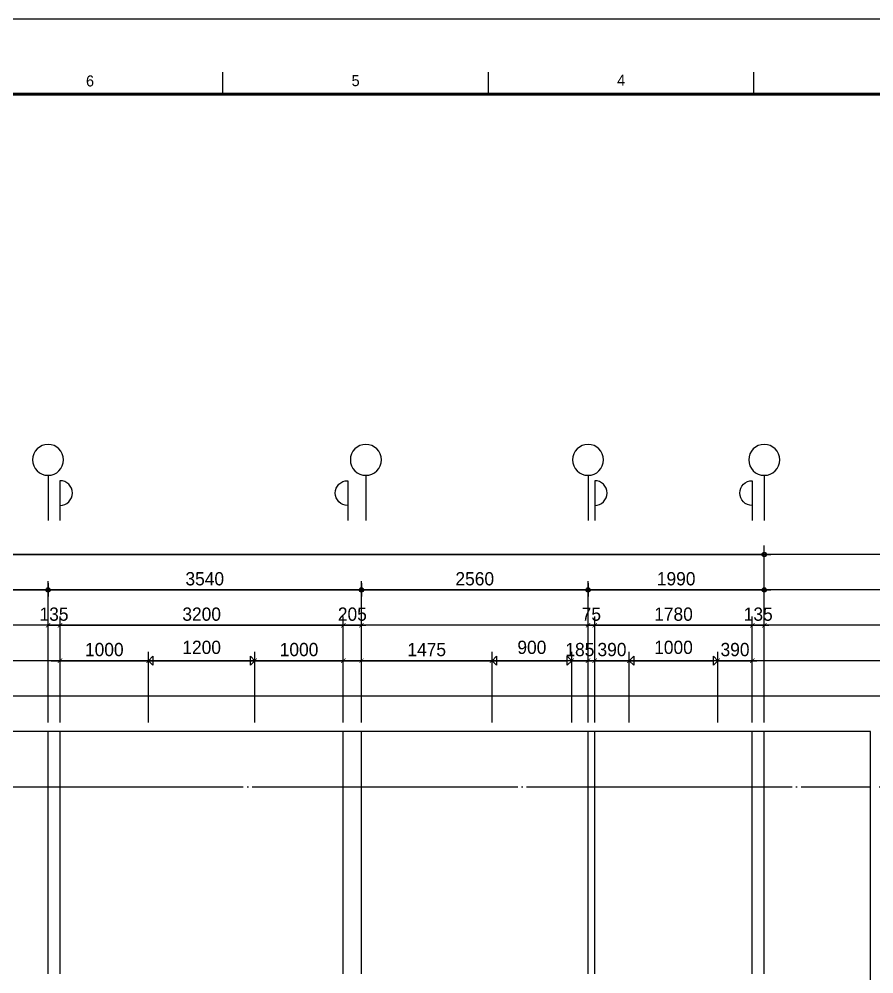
# Model space of a CAD drawing. Header units: millimetres. Extents: x -24416 to 92204, y -190080 to 23760.
# Drawn here: x 24749 to 34405, y -111771 to -100980 of the extents above; entities that cross this region are included whole.
import ezdxf
from ezdxf.enums import TextEntityAlignment as Align

# ---------------------------------------------------------------- set-up
doc = ezdxf.new("R2010")
doc.units = ezdxf.units.MM
doc.header["$LTSCALE"] = 50
doc.linetypes.add('AUDIT_D_220706163347-0', pattern=[0])
doc.linetypes.add('CEN', pattern=[62, 60, -1, 0, -1])
doc.layers.get('defpoints').update_dxf_attribs({"color": 139})
for name, color, linetype in [('A-치수', 7, 'AUDIT_D_220706163347-0'), ('AA-BORD-FORM', 7, 'Continuous'), ('AA-BORD-TEXT', 3, 'Continuous'), ('AA-XXXX-DIMS', 7, 'Continuous'), ('ARDM', 7, 'Continuous'), ('CEN_CON', 1, 'CEN'), ('DIM', 7, 'AUDIT_D_220706163347-0')]:
    doc.layers.add(name, color=color, linetype=linetype)
doc.layers.add('AA-XXXX-MC', color=153, linetype='AUDIT_D_220706163347-0', plot=False)
doc.styles.add('HAUD01', font='Dotum.ttf')
doc.styles.add('맑은고딕', font='malgun.ttf', dxfattribs={"width": 0.9})
doc.dimstyles.new('DIM-50', dxfattribs={"dimscale": 50, "dimtxt": 3, "dimasz": 1, "dimexe": 2, "dimexo": 2, "dimgap": 1, "dimtad": 1, "dimdec": 0, "dimzin": 0, "dimdsep": 46, "dimtxsty": '맑은고딕', "dimblk1": 'DIMDOT', "dimblk2": 'DIMDOT', "dimsah": 1, "dimcen": 0.09, "dimdle": 2, "dimclrd": 7, "dimclre": 7, "dimclrt": 3, "dimadec": 0, "dimazin": 0, "dimtfac": 1, "dimtdec": 0, "dimtix": 1, "dimtmove": 2, "dimatfit": 3, "dimldrblk": 'DIMDOT', "dimfxl": 1, "dimtolj": 1, "dimtzin": 0, "dimarcsym": 0})
doc.dimstyles.new('MCDIM-50', dxfattribs={"dimscale": 50, "dimtxt": 3, "dimasz": 1, "dimexe": 2, "dimexo": 2, "dimgap": 1, "dimtad": 1, "dimdec": 0, "dimzin": 0, "dimdsep": 46, "dimtxsty": '맑은고딕', "dimblk1": 'ARCHTICK', "dimblk2": 'ARCHTICK', "dimsah": 1, "dimcen": 0.09, "dimdle": 2, "dimclrd": 7, "dimclre": 7, "dimclrt": 3, "dimadec": 0, "dimazin": 0, "dimtfac": 1, "dimtdec": 0, "dimtix": 1, "dimtmove": 2, "dimatfit": 3, "dimldrblk": 'ARCHTICK', "dimfxl": 1, "dimtolj": 1, "dimtzin": 0, "dimarcsym": 0})
doc.dimstyles.new('외부100-win', dxfattribs={"dimscale": 50, "dimtxt": 3, "dimasz": 1, "dimexe": 2, "dimexo": 2.5, "dimgap": 1.5, "dimtad": 1, "dimdec": 0, "dimzin": 0, "dimdsep": 46, "dimtxsty": '맑은고딕', "dimblk": 'DO2-2', "dimblk1": 'DO2-2', "dimblk2": 'DIMDOT', "dimcen": 0.09, "dimdle": 2, "dimclrd": 7, "dimclre": 7, "dimclrt": 3, "dimadec": 0, "dimazin": 0, "dimtfac": 1, "dimtdec": 0, "dimtix": 1, "dimtmove": 2, "dimatfit": 3, "dimldrblk": 'DO2-2', "dimfxl": 1, "dimtolj": 1, "dimtzin": 0, "dimarcsym": 0})

# ---------------------------------------------------------------- blocks, each defined once
blk = doc.blocks.new('중심')
at = {"layer": 'DIM'}
blk.add_line((-350, 0), (0, 0), dxfattribs=at)
blk.add_circle((-470, 0), 120, dxfattribs=at)
blk = doc.blocks.new('DIMDOT')
at = {"layer": 'AA-XXXX-DIMS'}
for p, q in [((-1.5, 0), (1.5, 0)), ((0, -1.5), (0, 1.5))]:
    blk.add_line(p, q, dxfattribs=at)
for radius in [0.5, 0.25]:
    blk.add_circle((0, 0), radius, dxfattribs=at)
blk = doc.blocks.new('*D652')
at = {"layer": 'defpoints', "color": 0, "transparency": 16777216}
for p in [(25076, -131191), (23131, -132791), (25076, -132791)]:
    blk.add_point(p, dxfattribs=at)
at = {"layer": 'DIM', "color": 7, "lineweight": -2, "transparency": 16777216}
for p, q in [((23131, -132691), (23131, -131091)), ((25076, -132691), (25076, -131091)), ((23181, -131191), (25026, -131191))]:
    blk.add_line(p, q, dxfattribs=at)
at = {"layer": 'DIM', "color": 7, "lineweight": -2, "transparency": 16777216, "xscale": 50, "yscale": 50, "zscale": 50, "rotation": 180}
blk.add_blockref('DIMDOT', (23131, -131191), dxfattribs=at)
at = {"layer": 'DIM', "color": 7, "lineweight": -2, "transparency": 16777216, "xscale": 50, "yscale": 50, "zscale": 50}
blk.add_blockref('DIMDOT', (25076, -131191), dxfattribs=at)
at = {"layer": 'DIM', "color": 3, "transparency": 16777216, "insert": (24103, -131066), "char_height": 150, "attachment_point": 5, "style": 'HAUD01'}
blk.add_mtext('\\A1;1945', dxfattribs=at)
blk = doc.blocks.new('*D653')
at = {"layer": 'defpoints', "color": 0, "transparency": 16777216}
for p in [(28616, -131191), (25076, -132791), (28616, -132791)]:
    blk.add_point(p, dxfattribs=at)
at = {"layer": 'DIM', "color": 7, "lineweight": -2, "transparency": 16777216}
for p, q in [((25076, -132691), (25076, -131091)), ((28616, -132691), (28616, -131091)), ((25126, -131191), (28566, -131191))]:
    blk.add_line(p, q, dxfattribs=at)
at = {"layer": 'DIM', "color": 7, "lineweight": -2, "transparency": 16777216, "xscale": 50, "yscale": 50, "zscale": 50, "rotation": 180}
blk.add_blockref('DIMDOT', (25076, -131191), dxfattribs=at)
at = {"layer": 'DIM', "color": 7, "lineweight": -2, "transparency": 16777216, "xscale": 50, "yscale": 50, "zscale": 50}
blk.add_blockref('DIMDOT', (28616, -131191), dxfattribs=at)
at = {"layer": 'DIM', "color": 3, "transparency": 16777216, "insert": (26846, -131066), "char_height": 150, "attachment_point": 5, "style": 'HAUD01'}
blk.add_mtext('\\A1;3540', dxfattribs=at)
blk = doc.blocks.new('*D654')
at = {"layer": 'defpoints', "color": 0, "transparency": 16777216}
for p in [(31176, -131191), (28616, -132791), (31176, -132791)]:
    blk.add_point(p, dxfattribs=at)
at = {"layer": 'DIM', "color": 7, "lineweight": -2, "transparency": 16777216}
for p, q in [((28616, -132691), (28616, -131091)), ((31176, -132691), (31176, -131091)), ((28666, -131191), (31126, -131191))]:
    blk.add_line(p, q, dxfattribs=at)
at = {"layer": 'DIM', "color": 7, "lineweight": -2, "transparency": 16777216, "xscale": 50, "yscale": 50, "zscale": 50, "rotation": 180}
blk.add_blockref('DIMDOT', (28616, -131191), dxfattribs=at)
at = {"layer": 'DIM', "color": 7, "lineweight": -2, "transparency": 16777216, "xscale": 50, "yscale": 50, "zscale": 50}
blk.add_blockref('DIMDOT', (31176, -131191), dxfattribs=at)
at = {"layer": 'DIM', "color": 3, "transparency": 16777216, "insert": (29896, -131066), "char_height": 150, "attachment_point": 5, "style": 'HAUD01'}
blk.add_mtext('\\A1;2560', dxfattribs=at)
blk = doc.blocks.new('*D655')
at = {"layer": 'defpoints', "color": 0, "transparency": 16777216}
for p in [(33166, -131191), (31176, -132791), (33166, -132791)]:
    blk.add_point(p, dxfattribs=at)
at = {"layer": 'DIM', "color": 7, "lineweight": -2, "transparency": 16777216}
for p, q in [((31176, -132691), (31176, -131091)), ((33166, -132691), (33166, -131091)), ((31226, -131191), (33116, -131191))]:
    blk.add_line(p, q, dxfattribs=at)
at = {"layer": 'DIM', "color": 7, "lineweight": -2, "transparency": 16777216, "xscale": 50, "yscale": 50, "zscale": 50, "rotation": 180}
blk.add_blockref('DIMDOT', (31176, -131191), dxfattribs=at)
at = {"layer": 'DIM', "color": 7, "lineweight": -2, "transparency": 16777216, "xscale": 50, "yscale": 50, "zscale": 50}
blk.add_blockref('DIMDOT', (33166, -131191), dxfattribs=at)
at = {"layer": 'DIM', "color": 3, "transparency": 16777216, "insert": (32171, -131066), "char_height": 150, "attachment_point": 5, "style": 'HAUD01'}
blk.add_mtext('\\A1;1990', dxfattribs=at)
blk = doc.blocks.new('*D656')
at = {"layer": 'defpoints', "color": 0, "transparency": 16777216}
for p in [(33166, -130791), (9106, -132791), (33166, -132791)]:
    blk.add_point(p, dxfattribs=at)
at = {"layer": 'DIM', "color": 7, "lineweight": -2, "transparency": 16777216}
for p, q in [((9106, -132691), (9106, -130691)), ((33166, -132691), (33166, -130691)), ((9156, -130791), (33116, -130791))]:
    blk.add_line(p, q, dxfattribs=at)
at = {"layer": 'DIM', "color": 7, "lineweight": -2, "transparency": 16777216, "xscale": 50, "yscale": 50, "zscale": 50, "rotation": 180}
blk.add_blockref('DIMDOT', (9106, -130791), dxfattribs=at)
at = {"layer": 'DIM', "color": 7, "lineweight": -2, "transparency": 16777216, "xscale": 50, "yscale": 50, "zscale": 50}
blk.add_blockref('DIMDOT', (33166, -130791), dxfattribs=at)
at = {"layer": 'DIM', "color": 3, "transparency": 16777216, "insert": (21136, -130666), "char_height": 150, "attachment_point": 5, "style": 'HAUD01'}
blk.add_mtext('\\A1;24060', dxfattribs=at)
blk = doc.blocks.new('_ArchTick')
at = {"color": 0, "linetype": 'ByBlock', "const_width": 0.15}
blk.add_lwpolyline([(-0.5, -0.5), (0.5, 0.5)], dxfattribs=at)
blk = doc.blocks.new('*D669')
at = {"layer": 'defpoints', "color": 0, "linetype": 'ByBlock', "transparency": 16777216}
for p in [(25211, -131591), (25076, -132791), (25211, -132791)]:
    blk.add_point(p, dxfattribs=at)
at = {"layer": 'DIM', "color": 7, "linetype": 'ByBlock', "lineweight": -2, "transparency": 16777216}
for p, q in [((25076, -132691), (25076, -131491)), ((25211, -132691), (25211, -131491)), ((25076, -131591), (25026, -131591)), ((25076, -131591), (25211, -131591)), ((25211, -131591), (25261, -131591))]:
    blk.add_line(p, q, dxfattribs=at)
at = {"layer": 'DIM', "color": 7, "linetype": 'ByBlock', "lineweight": -2, "transparency": 16777216, "xscale": 50, "yscale": 50, "zscale": 50}
blk.add_blockref('_ArchTick', (25076, -131591), dxfattribs=at)
at = {"layer": 'DIM', "color": 7, "linetype": 'ByBlock', "lineweight": -2, "transparency": 16777216, "xscale": 50, "yscale": 50, "zscale": 50, "rotation": 180}
blk.add_blockref('_ArchTick', (25211, -131591), dxfattribs=at)
at = {"layer": 'DIM', "color": 3, "linetype": 'ByBlock', "transparency": 16777216, "insert": (25143, -131466), "char_height": 150, "attachment_point": 5, "style": 'HAUD01'}
blk.add_mtext('\\A1;135', dxfattribs=at)
blk = doc.blocks.new('*D670')
at = {"layer": 'defpoints', "color": 0, "linetype": 'ByBlock', "transparency": 16777216}
for p in [(28411, -131591), (25211, -132791), (28411, -132791)]:
    blk.add_point(p, dxfattribs=at)
at = {"layer": 'DIM', "color": 7, "linetype": 'ByBlock', "lineweight": -2, "transparency": 16777216}
for p, q in [((25211, -132691), (25211, -131491)), ((28411, -132691), (28411, -131491)), ((25111, -131591), (28511, -131591))]:
    blk.add_line(p, q, dxfattribs=at)
at = {"layer": 'DIM', "color": 7, "linetype": 'ByBlock', "lineweight": -2, "transparency": 16777216, "xscale": 50, "yscale": 50, "zscale": 50, "rotation": 180}
blk.add_blockref('_ArchTick', (25211, -131591), dxfattribs=at)
at = {"layer": 'DIM', "color": 7, "linetype": 'ByBlock', "lineweight": -2, "transparency": 16777216, "xscale": 50, "yscale": 50, "zscale": 50}
blk.add_blockref('_ArchTick', (28411, -131591), dxfattribs=at)
at = {"layer": 'DIM', "color": 3, "linetype": 'ByBlock', "transparency": 16777216, "insert": (26811, -131466), "char_height": 150, "attachment_point": 5, "style": 'HAUD01'}
blk.add_mtext('\\A1;3200', dxfattribs=at)
blk = doc.blocks.new('*D671')
at = {"layer": 'defpoints', "color": 0, "linetype": 'ByBlock', "transparency": 16777216}
for p in [(28616, -131591), (28411, -132791), (28616, -132791)]:
    blk.add_point(p, dxfattribs=at)
at = {"layer": 'DIM', "color": 7, "linetype": 'ByBlock', "lineweight": -2, "transparency": 16777216}
for p, q in [((28411, -132691), (28411, -131491)), ((28616, -132691), (28616, -131491)), ((28411, -131591), (28361, -131591)), ((28411, -131591), (28616, -131591)), ((28616, -131591), (28666, -131591))]:
    blk.add_line(p, q, dxfattribs=at)
at = {"layer": 'DIM', "color": 7, "linetype": 'ByBlock', "lineweight": -2, "transparency": 16777216, "xscale": 50, "yscale": 50, "zscale": 50}
blk.add_blockref('_ArchTick', (28411, -131591), dxfattribs=at)
at = {"layer": 'DIM', "color": 7, "linetype": 'ByBlock', "lineweight": -2, "transparency": 16777216, "xscale": 50, "yscale": 50, "zscale": 50, "rotation": 180}
blk.add_blockref('_ArchTick', (28616, -131591), dxfattribs=at)
at = {"layer": 'DIM', "color": 3, "linetype": 'ByBlock', "transparency": 16777216, "insert": (28513, -131466), "char_height": 150, "attachment_point": 5, "style": 'HAUD01'}
blk.add_mtext('\\A1;205', dxfattribs=at)
blk = doc.blocks.new('*D672')
at = {"layer": 'defpoints', "color": 0, "transparency": 16777216}
for p in [(28616, -131191), (25076, -132791), (28616, -132791)]:
    blk.add_point(p, dxfattribs=at)
at = {"layer": 'DIM', "color": 7, "lineweight": -2, "transparency": 16777216}
for p, q in [((25076, -132691), (25076, -131091)), ((28616, -132691), (28616, -131091)), ((25126, -131191), (28566, -131191))]:
    blk.add_line(p, q, dxfattribs=at)
at = {"layer": 'DIM', "color": 7, "lineweight": -2, "transparency": 16777216, "xscale": 50, "yscale": 50, "zscale": 50, "rotation": 180}
blk.add_blockref('DIMDOT', (25076, -131191), dxfattribs=at)
at = {"layer": 'DIM', "color": 7, "lineweight": -2, "transparency": 16777216, "xscale": 50, "yscale": 50, "zscale": 50}
blk.add_blockref('DIMDOT', (28616, -131191), dxfattribs=at)
at = {"layer": 'DIM', "color": 3, "transparency": 16777216, "insert": (26846, -131066), "char_height": 150, "attachment_point": 5, "style": 'HAUD01'}
blk.add_mtext('\\A1;3540', dxfattribs=at)
blk = doc.blocks.new('*D673')
at = {"layer": 'defpoints', "color": 0, "linetype": 'ByBlock', "transparency": 16777216}
for p in [(31251, -131591), (31176, -132791), (31251, -132791)]:
    blk.add_point(p, dxfattribs=at)
at = {"layer": 'DIM', "color": 7, "linetype": 'ByBlock', "lineweight": -2, "transparency": 16777216}
for p, q in [((31176, -132691), (31176, -131491)), ((31251, -132691), (31251, -131491)), ((31176, -131591), (31126, -131591)), ((31176, -131591), (31251, -131591)), ((31251, -131591), (31301, -131591))]:
    blk.add_line(p, q, dxfattribs=at)
at = {"layer": 'DIM', "color": 7, "linetype": 'ByBlock', "lineweight": -2, "transparency": 16777216, "xscale": 50, "yscale": 50, "zscale": 50}
blk.add_blockref('_ArchTick', (31176, -131591), dxfattribs=at)
at = {"layer": 'DIM', "color": 7, "linetype": 'ByBlock', "lineweight": -2, "transparency": 16777216, "xscale": 50, "yscale": 50, "zscale": 50, "rotation": 180}
blk.add_blockref('_ArchTick', (31251, -131591), dxfattribs=at)
at = {"layer": 'DIM', "color": 3, "linetype": 'ByBlock', "transparency": 16777216, "insert": (31213, -131466), "char_height": 150, "attachment_point": 5, "style": 'HAUD01'}
blk.add_mtext('\\A1;75', dxfattribs=at)
blk = doc.blocks.new('*D674')
at = {"layer": 'defpoints', "color": 0, "linetype": 'ByBlock', "transparency": 16777216}
for p in [(33031, -131591), (31251, -132791), (33031, -132791)]:
    blk.add_point(p, dxfattribs=at)
at = {"layer": 'DIM', "color": 7, "linetype": 'ByBlock', "lineweight": -2, "transparency": 16777216}
for p, q in [((31251, -132691), (31251, -131491)), ((33031, -132691), (33031, -131491)), ((31151, -131591), (33131, -131591))]:
    blk.add_line(p, q, dxfattribs=at)
at = {"layer": 'DIM', "color": 7, "linetype": 'ByBlock', "lineweight": -2, "transparency": 16777216, "xscale": 50, "yscale": 50, "zscale": 50, "rotation": 180}
blk.add_blockref('_ArchTick', (31251, -131591), dxfattribs=at)
at = {"layer": 'DIM', "color": 7, "linetype": 'ByBlock', "lineweight": -2, "transparency": 16777216, "xscale": 50, "yscale": 50, "zscale": 50}
blk.add_blockref('_ArchTick', (33031, -131591), dxfattribs=at)
at = {"layer": 'DIM', "color": 3, "linetype": 'ByBlock', "transparency": 16777216, "insert": (32141, -131466), "char_height": 150, "attachment_point": 5, "style": 'HAUD01'}
blk.add_mtext('\\A1;1780', dxfattribs=at)
blk = doc.blocks.new('*D675')
at = {"layer": 'defpoints', "color": 0, "linetype": 'ByBlock', "transparency": 16777216}
for p in [(33166, -131591), (33031, -132791), (33166, -132791)]:
    blk.add_point(p, dxfattribs=at)
at = {"layer": 'DIM', "color": 7, "linetype": 'ByBlock', "lineweight": -2, "transparency": 16777216}
for p, q in [((33031, -132691), (33031, -131491)), ((33166, -132691), (33166, -131491)), ((33031, -131591), (32981, -131591)), ((33031, -131591), (33166, -131591)), ((33166, -131591), (33216, -131591))]:
    blk.add_line(p, q, dxfattribs=at)
at = {"layer": 'DIM', "color": 7, "linetype": 'ByBlock', "lineweight": -2, "transparency": 16777216, "xscale": 50, "yscale": 50, "zscale": 50}
blk.add_blockref('_ArchTick', (33031, -131591), dxfattribs=at)
at = {"layer": 'DIM', "color": 7, "linetype": 'ByBlock', "lineweight": -2, "transparency": 16777216, "xscale": 50, "yscale": 50, "zscale": 50, "rotation": 180}
blk.add_blockref('_ArchTick', (33166, -131591), dxfattribs=at)
at = {"layer": 'DIM', "color": 3, "linetype": 'ByBlock', "transparency": 16777216, "insert": (33098, -131466), "char_height": 150, "attachment_point": 5, "style": 'HAUD01'}
blk.add_mtext('\\A1;135', dxfattribs=at)
blk = doc.blocks.new('*D679')
at = {"layer": 'defpoints', "color": 0, "linetype": 'ByBlock', "transparency": 16777216}
for p in [(26211, -131991), (25211, -132791), (26211, -132791)]:
    blk.add_point(p, dxfattribs=at)
at = {"layer": 'DIM', "color": 7, "linetype": 'ByBlock', "lineweight": -2, "transparency": 16777216}
for p, q in [((25211, -132691), (25211, -131891)), ((26211, -132691), (26211, -131891)), ((25111, -131991), (26311, -131991))]:
    blk.add_line(p, q, dxfattribs=at)
at = {"layer": 'DIM', "color": 7, "linetype": 'ByBlock', "lineweight": -2, "transparency": 16777216, "xscale": 50, "yscale": 50, "zscale": 50, "rotation": 180}
blk.add_blockref('_ArchTick', (25211, -131991), dxfattribs=at)
at = {"layer": 'DIM', "color": 7, "linetype": 'ByBlock', "lineweight": -2, "transparency": 16777216, "xscale": 50, "yscale": 50, "zscale": 50}
blk.add_blockref('_ArchTick', (26211, -131991), dxfattribs=at)
at = {"layer": 'DIM', "color": 3, "linetype": 'ByBlock', "transparency": 16777216, "insert": (25711, -131866), "char_height": 150, "attachment_point": 5, "style": 'HAUD01'}
blk.add_mtext('\\A1;1000', dxfattribs=at)
blk = doc.blocks.new('DO2-2')
at = {"layer": 'ARDM'}
blk.add_line((0, 0), (-2, 0), dxfattribs=at)
blk.add_lwpolyline([(-1, -1), (-1, 1), (0, 0)], close=True, dxfattribs=at)
blk = doc.blocks.new('*D680')
at = {"layer": 'defpoints', "color": 0, "linetype": 'ByBlock', "transparency": 16777216}
for p in [(27411, -131991), (26211, -132791), (27411, -132791)]:
    blk.add_point(p, dxfattribs=at)
at = {"layer": 'DIM', "color": 7, "linetype": 'ByBlock', "lineweight": -2, "transparency": 16777216}
for p, q in [((26211, -132666), (26211, -131891)), ((27411, -132666), (27411, -131891)), ((26261, -131991), (27361, -131991))]:
    blk.add_line(p, q, dxfattribs=at)
at = {"layer": 'DIM', "color": 7, "linetype": 'ByBlock', "lineweight": -2, "transparency": 16777216, "xscale": 50, "yscale": 50, "zscale": 50, "rotation": 180}
blk.add_blockref('DO2-2', (26211, -131991), dxfattribs=at)
at = {"layer": 'DIM', "color": 7, "linetype": 'ByBlock', "lineweight": -2, "transparency": 16777216, "xscale": 50, "yscale": 50, "zscale": 50}
blk.add_blockref('DO2-2', (27411, -131991), dxfattribs=at)
at = {"layer": 'DIM', "color": 3, "linetype": 'ByBlock', "transparency": 16777216, "insert": (26811, -131841), "char_height": 150, "attachment_point": 5, "style": 'HAUD01'}
blk.add_mtext('\\A1;1200', dxfattribs=at)
blk = doc.blocks.new('*D681')
at = {"layer": 'defpoints', "color": 0, "linetype": 'ByBlock', "transparency": 16777216}
for p in [(28411, -131991), (27411, -132791), (28411, -132791)]:
    blk.add_point(p, dxfattribs=at)
at = {"layer": 'DIM', "color": 7, "linetype": 'ByBlock', "lineweight": -2, "transparency": 16777216}
for p, q in [((27411, -132691), (27411, -131891)), ((28411, -132691), (28411, -131891)), ((27311, -131991), (28511, -131991))]:
    blk.add_line(p, q, dxfattribs=at)
at = {"layer": 'DIM', "color": 7, "linetype": 'ByBlock', "lineweight": -2, "transparency": 16777216, "xscale": 50, "yscale": 50, "zscale": 50, "rotation": 180}
blk.add_blockref('_ArchTick', (27411, -131991), dxfattribs=at)
at = {"layer": 'DIM', "color": 7, "linetype": 'ByBlock', "lineweight": -2, "transparency": 16777216, "xscale": 50, "yscale": 50, "zscale": 50}
blk.add_blockref('_ArchTick', (28411, -131991), dxfattribs=at)
at = {"layer": 'DIM', "color": 3, "linetype": 'ByBlock', "transparency": 16777216, "insert": (27911, -131866), "char_height": 150, "attachment_point": 5, "style": 'HAUD01'}
blk.add_mtext('\\A1;1000', dxfattribs=at)
blk = doc.blocks.new('*D682')
at = {"layer": 'defpoints', "color": 0, "linetype": 'ByBlock', "transparency": 16777216}
for p in [(30091, -131991), (28616, -132791), (30091, -132791)]:
    blk.add_point(p, dxfattribs=at)
at = {"layer": 'DIM', "color": 7, "linetype": 'ByBlock', "lineweight": -2, "transparency": 16777216}
for p, q in [((28616, -132691), (28616, -131891)), ((30091, -132691), (30091, -131891)), ((28516, -131991), (30191, -131991))]:
    blk.add_line(p, q, dxfattribs=at)
at = {"layer": 'DIM', "color": 7, "linetype": 'ByBlock', "lineweight": -2, "transparency": 16777216, "xscale": 50, "yscale": 50, "zscale": 50, "rotation": 180}
blk.add_blockref('_ArchTick', (28616, -131991), dxfattribs=at)
at = {"layer": 'DIM', "color": 7, "linetype": 'ByBlock', "lineweight": -2, "transparency": 16777216, "xscale": 50, "yscale": 50, "zscale": 50}
blk.add_blockref('_ArchTick', (30091, -131991), dxfattribs=at)
at = {"layer": 'DIM', "color": 3, "linetype": 'ByBlock', "transparency": 16777216, "insert": (29353, -131866), "char_height": 150, "attachment_point": 5, "style": 'HAUD01'}
blk.add_mtext('\\A1;1475', dxfattribs=at)
blk = doc.blocks.new('*D683')
at = {"layer": 'defpoints', "color": 0, "linetype": 'ByBlock', "transparency": 16777216}
for p in [(30991, -131991), (30091, -132791), (30991, -132791)]:
    blk.add_point(p, dxfattribs=at)
at = {"layer": 'DIM', "color": 7, "linetype": 'ByBlock', "lineweight": -2, "transparency": 16777216}
for p, q in [((30091, -132666), (30091, -131891)), ((30991, -132666), (30991, -131891)), ((30141, -131991), (30941, -131991))]:
    blk.add_line(p, q, dxfattribs=at)
at = {"layer": 'DIM', "color": 7, "linetype": 'ByBlock', "lineweight": -2, "transparency": 16777216, "xscale": 50, "yscale": 50, "zscale": 50, "rotation": 180}
blk.add_blockref('DO2-2', (30091, -131991), dxfattribs=at)
at = {"layer": 'DIM', "color": 7, "linetype": 'ByBlock', "lineweight": -2, "transparency": 16777216, "xscale": 50, "yscale": 50, "zscale": 50}
blk.add_blockref('DO2-2', (30991, -131991), dxfattribs=at)
at = {"layer": 'DIM', "color": 3, "linetype": 'ByBlock', "transparency": 16777216, "insert": (30541, -131841), "char_height": 150, "attachment_point": 5, "style": 'HAUD01'}
blk.add_mtext('\\A1;900', dxfattribs=at)
blk = doc.blocks.new('*D684')
at = {"layer": 'defpoints', "color": 0, "linetype": 'ByBlock', "transparency": 16777216}
for p in [(31176, -131991), (30991, -132791), (31176, -132791)]:
    blk.add_point(p, dxfattribs=at)
at = {"layer": 'DIM', "color": 7, "linetype": 'ByBlock', "lineweight": -2, "transparency": 16777216}
for p, q in [((30991, -132691), (30991, -131891)), ((31176, -132691), (31176, -131891)), ((30991, -131991), (30941, -131991)), ((30991, -131991), (31176, -131991)), ((31176, -131991), (31226, -131991))]:
    blk.add_line(p, q, dxfattribs=at)
at = {"layer": 'DIM', "color": 7, "linetype": 'ByBlock', "lineweight": -2, "transparency": 16777216, "xscale": 50, "yscale": 50, "zscale": 50}
blk.add_blockref('_ArchTick', (30991, -131991), dxfattribs=at)
at = {"layer": 'DIM', "color": 7, "linetype": 'ByBlock', "lineweight": -2, "transparency": 16777216, "xscale": 50, "yscale": 50, "zscale": 50, "rotation": 180}
blk.add_blockref('_ArchTick', (31176, -131991), dxfattribs=at)
at = {"layer": 'DIM', "color": 3, "linetype": 'ByBlock', "transparency": 16777216, "insert": (31083, -131866), "char_height": 150, "attachment_point": 5, "style": 'HAUD01'}
blk.add_mtext('\\A1;185', dxfattribs=at)
blk = doc.blocks.new('*D685')
at = {"layer": 'defpoints', "color": 0, "linetype": 'ByBlock', "transparency": 16777216}
for p in [(31641, -131991), (31251, -132791), (31641, -132791)]:
    blk.add_point(p, dxfattribs=at)
at = {"layer": 'DIM', "color": 7, "linetype": 'ByBlock', "lineweight": -2, "transparency": 16777216}
for p, q in [((31251, -132691), (31251, -131891)), ((31641, -132691), (31641, -131891)), ((31251, -131991), (31201, -131991)), ((31251, -131991), (31641, -131991)), ((31641, -131991), (31691, -131991))]:
    blk.add_line(p, q, dxfattribs=at)
at = {"layer": 'DIM', "color": 7, "linetype": 'ByBlock', "lineweight": -2, "transparency": 16777216, "xscale": 50, "yscale": 50, "zscale": 50}
blk.add_blockref('_ArchTick', (31251, -131991), dxfattribs=at)
at = {"layer": 'DIM', "color": 7, "linetype": 'ByBlock', "lineweight": -2, "transparency": 16777216, "xscale": 50, "yscale": 50, "zscale": 50, "rotation": 180}
blk.add_blockref('_ArchTick', (31641, -131991), dxfattribs=at)
at = {"layer": 'DIM', "color": 3, "linetype": 'ByBlock', "transparency": 16777216, "insert": (31446, -131866), "char_height": 150, "attachment_point": 5, "style": 'HAUD01'}
blk.add_mtext('\\A1;390', dxfattribs=at)
blk = doc.blocks.new('*D686')
at = {"layer": 'defpoints', "color": 0, "linetype": 'ByBlock', "transparency": 16777216}
for p in [(32641, -131991), (31641, -132791), (32641, -132791)]:
    blk.add_point(p, dxfattribs=at)
at = {"layer": 'DIM', "color": 7, "linetype": 'ByBlock', "lineweight": -2, "transparency": 16777216}
for p, q in [((31641, -132666), (31641, -131891)), ((32641, -132666), (32641, -131891)), ((31691, -131991), (32591, -131991))]:
    blk.add_line(p, q, dxfattribs=at)
at = {"layer": 'DIM', "color": 7, "linetype": 'ByBlock', "lineweight": -2, "transparency": 16777216, "xscale": 50, "yscale": 50, "zscale": 50, "rotation": 180}
blk.add_blockref('DO2-2', (31641, -131991), dxfattribs=at)
at = {"layer": 'DIM', "color": 7, "linetype": 'ByBlock', "lineweight": -2, "transparency": 16777216, "xscale": 50, "yscale": 50, "zscale": 50}
blk.add_blockref('DO2-2', (32641, -131991), dxfattribs=at)
at = {"layer": 'DIM', "color": 3, "linetype": 'ByBlock', "transparency": 16777216, "insert": (32141, -131841), "char_height": 150, "attachment_point": 5, "style": 'HAUD01'}
blk.add_mtext('\\A1;1000', dxfattribs=at)
blk = doc.blocks.new('*D687')
at = {"layer": 'defpoints', "color": 0, "linetype": 'ByBlock', "transparency": 16777216}
for p in [(33031, -131991), (32641, -132791), (33031, -132791)]:
    blk.add_point(p, dxfattribs=at)
at = {"layer": 'DIM', "color": 7, "linetype": 'ByBlock', "lineweight": -2, "transparency": 16777216}
for p, q in [((32641, -132691), (32641, -131891)), ((33031, -132691), (33031, -131891)), ((32641, -131991), (32591, -131991)), ((32641, -131991), (33031, -131991)), ((33031, -131991), (33081, -131991))]:
    blk.add_line(p, q, dxfattribs=at)
at = {"layer": 'DIM', "color": 7, "linetype": 'ByBlock', "lineweight": -2, "transparency": 16777216, "xscale": 50, "yscale": 50, "zscale": 50}
blk.add_blockref('_ArchTick', (32641, -131991), dxfattribs=at)
at = {"layer": 'DIM', "color": 7, "linetype": 'ByBlock', "lineweight": -2, "transparency": 16777216, "xscale": 50, "yscale": 50, "zscale": 50, "rotation": 180}
blk.add_blockref('_ArchTick', (33031, -131991), dxfattribs=at)
at = {"layer": 'DIM', "color": 3, "linetype": 'ByBlock', "transparency": 16777216, "insert": (32836, -131866), "char_height": 150, "attachment_point": 5, "style": 'HAUD01'}
blk.add_mtext('\\A1;390', dxfattribs=at)
blk = doc.blocks.new('*D753')
at = {"layer": 'defpoints', "color": 0, "transparency": 16777216}
for p in [(34366, -133416), (36366, -133416), (34366, -135831)]:
    blk.add_point(p, dxfattribs=at)
at = {"layer": 'DIM', "color": 7, "lineweight": -2, "transparency": 16777216}
for p, q in [((34466, -133416), (36466, -133416)), ((36366, -135781), (36366, -133466)), ((34466, -135831), (36466, -135831))]:
    blk.add_line(p, q, dxfattribs=at)
at = {"layer": 'DIM', "color": 7, "lineweight": -2, "transparency": 16777216, "xscale": 50, "yscale": 50, "zscale": 50}
for p, rotation in [((36366, -133416), 90), ((36366, -135831), 270)]:
    blk.add_blockref('DIMDOT', p, dxfattribs=dict(at, rotation=rotation))
at = {"layer": 'DIM', "color": 3, "transparency": 16777216, "insert": (36241, -134623), "char_height": 150, "attachment_point": 5, "rotation": 90, "style": 'HAUD01'}
blk.add_mtext('\\A1;2415', dxfattribs=at)
blk = doc.blocks.new('XR-FORM 청주월명')
at = {"layer": 'AA-BORD-FORM', "color": 2}
for p, q in [((541, 577), (541, 582)), ((601, 577), (601, 582)), ((661, 577), (661, 582))]:
    blk.add_line(p, q, dxfattribs=at)
at = {"layer": 'AA-BORD-FORM', "color": 1}
blk.add_lwpolyline([(0, 0), (841, 0), (841, 594), (0, 594)], close=True, dxfattribs=at)
at = {"layer": 'AA-BORD-FORM', "color": 2, "const_width": 0.682}
blk.add_lwpolyline([(21, 17), (21, 577), (821, 577), (821, 17)], close=True, dxfattribs=at)
at = {"layer": 'AA-BORD-TEXT', "color": 7, "style": 'HAUD01'}
for s, p in [('6', (511, 580.02)), ('5', (571, 580.09)), ('4', (631, 580.19))]:
    blk.add_text(s, height=2.5, dxfattribs=at).set_placement(p, align=Align.MIDDLE_CENTER)
blk = doc.blocks.new('DIM-1108')
at = {"layer": 'DIM'}
for points in [[(25210.6, -130236.6, 1), (25210.6, -129956.6), (25210.6, -130406.6)], [(28460.6, -130236.6, -1), (28460.6, -129956.6), (28460.6, -130406.6)], [(31250.6, -130236.6, 1), (31250.6, -129956.6), (31250.6, -130406.6)], [(33030.6, -130236.6, -1), (33030.6, -129956.6), (33030.6, -130406.6)]]:
    blk.add_lwpolyline(points, format="xyb", dxfattribs=at)
at = {"layer": 'A-치수', "xscale": -1.458333333333343, "yscale": 1.458333333333343, "zscale": 1.458333333333333, "rotation": 90}
for p in [(25075.6, -130406.6), (28665.6, -130406.6), (31175.6, -130406.6), (33165.6, -130406.6)]:
    blk.add_blockref('중심', p, dxfattribs=at)
at = {"layer": 'DIM'}
for base, p1, p2, picture, middle in [((33165.6, -130790.9), (9105.6, -132790.9), (33165.6, -132790.9), '*D656', (21135.6, -130665.8)), ((25075.6, -131190.9), (23130.6, -132790.9), (25075.6, -132790.9), '*D652', (24103.1, -131065.8)), ((28615.6, -131190.9), (25075.6, -132790.9), (28615.6, -132790.9), '*D653', (26845.6, -131065.8)), ((28615.6, -131190.9), (25075.6, -132790.9), (28615.6, -132790.9), '*D672', (26845.6, -131065.8)), ((31175.6, -131190.9), (28615.6, -132790.9), (31175.6, -132790.9), '*D654', (29895.6, -131065.8)), ((33165.6, -131190.9), (31175.6, -132790.9), (33165.6, -132790.9), '*D655', (32170.6, -131065.8))]:
    dim = blk.add_linear_dim(base=base, p1=p1, p2=p2, dimstyle='DIM-50', override={"dimscale": 50, "dimtxsty": 'HAUD01'}, dxfattribs=at)
    dim.commit()
    dim.dimension.update_dxf_attribs({"geometry": picture, "text_midpoint": middle})
at = {"layer": 'DIM', "linetype": 'ByBlock'}
for base, p1, p2, dimstyle, picture, middle in [((25210.6, -131590.9), (25075.6, -132790.9), (25210.6, -132790.9), 'MCDIM-50', '*D669', (25143.1, -131465.8)), ((28410.6, -131590.9), (25210.6, -132790.9), (28410.6, -132790.9), 'MCDIM-50', '*D670', (26810.6, -131465.8)), ((28615.6, -131590.9), (28410.6, -132790.9), (28615.6, -132790.9), 'MCDIM-50', '*D671', (28513.1, -131465.8)), ((31250.6, -131590.9), (31175.6, -132790.9), (31250.6, -132790.9), 'MCDIM-50', '*D673', (31213.1, -131465.8)), ((33030.6, -131590.9), (31250.6, -132790.9), (33030.6, -132790.9), 'MCDIM-50', '*D674', (32140.6, -131465.8)), ((33165.6, -131590.9), (33030.6, -132790.9), (33165.6, -132790.9), 'MCDIM-50', '*D675', (33098.1, -131465.8)), ((27410.6, -131990.9), (26210.6, -132790.9), (27410.6, -132790.9), '외부100-win', '*D680', (26810.6, -131840.8)), ((30990.6, -131990.9), (30090.6, -132790.9), (30990.6, -132790.9), '외부100-win', '*D683', (30540.6, -131840.8)), ((32640.6, -131990.9), (31640.6, -132790.9), (32640.6, -132790.9), '외부100-win', '*D686', (32140.6, -131840.8)), ((26210.6, -131990.9), (25210.6, -132790.9), (26210.6, -132790.9), 'MCDIM-50', '*D679', (25710.6, -131865.8)), ((28410.6, -131990.9), (27410.6, -132790.9), (28410.6, -132790.9), 'MCDIM-50', '*D681', (27910.6, -131865.8)), ((30090.6, -131990.9), (28615.6, -132790.9), (30090.6, -132790.9), 'MCDIM-50', '*D682', (29353.1, -131865.8)), ((31175.6, -131990.9), (30990.6, -132790.9), (31175.6, -132790.9), 'MCDIM-50', '*D684', (31083.1, -131865.8)), ((31640.6, -131990.9), (31250.6, -132790.9), (31640.6, -132790.9), 'MCDIM-50', '*D685', (31445.6, -131865.8)), ((33030.6, -131990.9), (32640.6, -132790.9), (33030.6, -132790.9), 'MCDIM-50', '*D687', (32835.6, -131865.8))]:
    dim = blk.add_linear_dim(base=base, p1=p1, p2=p2, dimstyle=dimstyle, override={"dimtxsty": 'HAUD01'}, dxfattribs=at)
    dim.commit()
    dim.dimension.update_dxf_attribs({"geometry": picture, "text_midpoint": middle})
at = {"layer": 'DIM'}
dim = blk.add_linear_dim(base=(36366.1, -133415.9), p1=(34366.1, -135830.9), p2=(34366.1, -133415.9), angle=270, dimstyle='DIM-50', override={"dimtxsty": 'HAUD01'}, dxfattribs=at)
dim.commit()
dim.dimension.update_dxf_attribs({"geometry": '*D753', "text_midpoint": (36241, -134623.4)})

msp = doc.modelspace()

# ---------------------------------------------------------------- linework, layer by layer
at = {"layer": 'AA-XXXX-MC'}
for p, q in [((25211, -111771), (25211, -109031)), ((28411, -111771), (28411, -109031)), ((31251, -111771), (31251, -109031)), ((33031, -111771), (33031, -109031))]:
    msp.add_line(p, q, dxfattribs=at)
at = {"layer": 'CEN_CON'}
for p, q in [((25076, -111771), (25076, -109031)), ((28616, -111771), (28616, -109031)), ((31176, -111771), (31176, -109031)), ((33166, -111771), (33166, -109031)), ((24281, -109656), (34366, -109656))]:
    msp.add_line(p, q, dxfattribs=at)
at = {"layer": 'defpoints'}
for points in [[(36366, -107031), (2501, -107031), (2501, -124406), (36366, -124406)], [(35966, -107431), (2901, -107431), (2901, -124006), (35966, -124006)], [(35566, -107831), (3301, -107831), (3301, -123606), (35566, -123606)], [(35166, -108231), (3701, -108231), (3701, -123206), (35166, -123206)], [(34766, -108631), (4101, -108631), (4101, -122806), (34766, -122806)], [(34366, -109031), (4501, -109031), (4501, -122406), (34366, -122406)]]:
    msp.add_lwpolyline(points, close=True, dxfattribs=at)

# ---------------------------------------------------------------- block references
msp.add_blockref('DIM-1108', (0, 23760))
at = {"xscale": 50, "yscale": 50, "zscale": 50}
msp.add_blockref('XR-FORM 청주월명', (0, -130680), dxfattribs=at)

doc.saveas('drawing.dxf')
